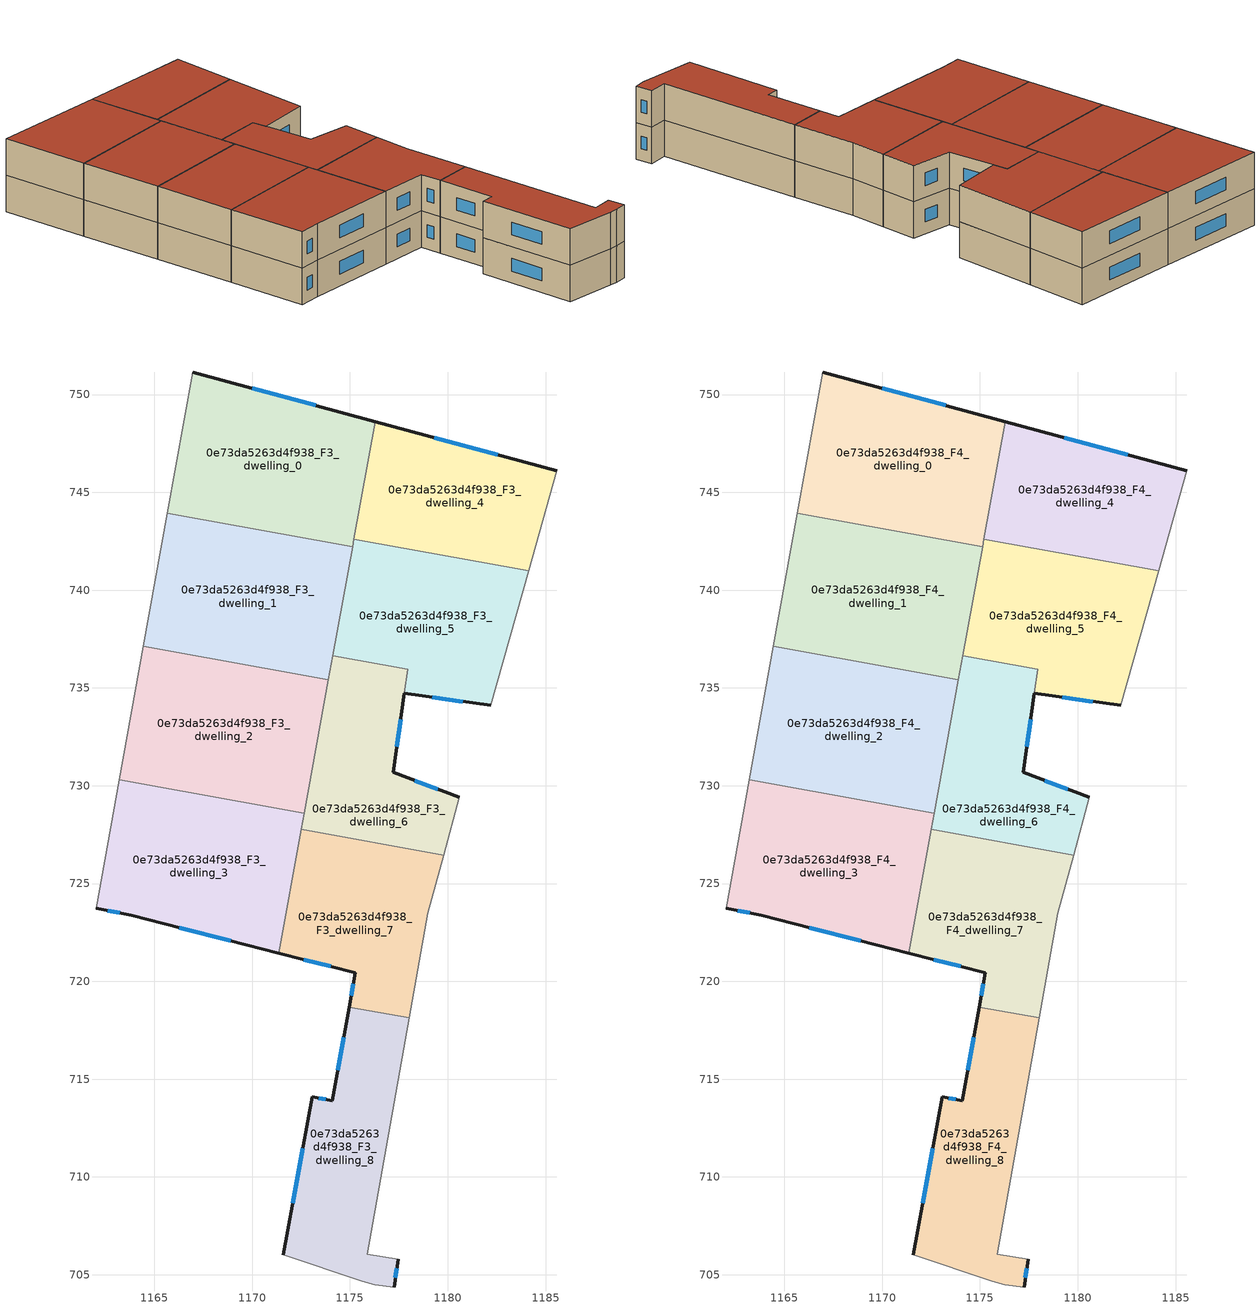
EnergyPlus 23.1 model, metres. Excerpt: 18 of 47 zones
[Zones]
0e73da5263d4f938_F3_dwelling_0
 floor to 0e73da5263d4f938_F2_dwelling_0 (EU_floor_Construction): 1176.29,748.62 1175.13,742.22 1165.67,743.93 1166.97,751.15 z9
 wall outside (EU_wall_Construction): 1176.29,748.62 1166.97,751.15 z9:12
 wall to 0e73da5263d4f938_F3_dwelling_1 (EU_wall_Construction): 1165.67,743.93 1175.13,742.22 z9:12
 wall adiabatic (EU_wall_Construction): 1166.97,751.15 1165.67,743.93 z9:12
 wall to 0e73da5263d4f938_F3_dwelling_4 (EU_wall_Construction): 1175.2,742.61 1176.29,748.62 z9:12
 wall to 0e73da5263d4f938_F3_dwelling_5 (EU_wall_Construction): 1175.13,742.22 1175.2,742.61 z9:12
 window (EU_Window_Construction): 1173.26,749.44 1170,750.33 z9.98:11.02
0e73da5263d4f938_F3_dwelling_1
 floor to 0e73da5263d4f938_F2_dwelling_1 (EU_floor_Construction): 1175.13,742.22 1173.9,735.41 1164.44,737.12 1165.67,743.93 z9
 wall to 0e73da5263d4f938_F3_dwelling_2 (EU_wall_Construction): 1164.44,737.12 1173.9,735.41 z9:12
 wall adiabatic (EU_wall_Construction): 1165.67,743.93 1164.44,737.12 z9:12
 wall to 0e73da5263d4f938_F3_dwelling_5 (EU_wall_Construction): 1174.12,736.64 1175.13,742.22 z9:12
 wall to 0e73da5263d4f938_F3_dwelling_6 (EU_wall_Construction): 1173.9,735.41 1174.12,736.64 z9:12
0e73da5263d4f938_F3_dwelling_2
 floor to 0e73da5263d4f938_F2_dwelling_2 (EU_floor_Construction): 1173.9,735.41 1172.66,728.59 1163.21,730.31 1164.44,737.12 z9
 wall to 0e73da5263d4f938_F3_dwelling_3 (EU_wall_Construction): 1163.21,730.31 1172.66,728.59 z9:12
 wall adiabatic (EU_wall_Construction): 1164.44,737.12 1163.21,730.31 z9:12
 wall to 0e73da5263d4f938_F3_dwelling_6 (EU_wall_Construction): 1172.66,728.59 1173.9,735.41 z9:12
0e73da5263d4f938_F3_dwelling_3
 floor to 0e73da5263d4f938_F2_dwelling_3 (EU_floor_Construction): 1172.66,728.59 1171.36,721.44 1163.82,723.38 1162.02,723.73 1163.21,730.31 z9
 wall outside (EU_wall_Construction): 1162.02,723.73 1163.82,723.38 1171.36,721.44 z9:12
 wall adiabatic (EU_wall_Construction): 1163.21,730.31 1162.02,723.73 z9:12
 wall to 0e73da5263d4f938_F3_dwelling_7 (EU_wall_Construction): 1171.36,721.44 1172.51,727.77 z9:12
 wall to 0e73da5263d4f938_F3_dwelling_6 (EU_wall_Construction): 1172.51,727.77 1172.66,728.59 z9:12
 window (EU_Window_Construction): 1166.27,722.75 1168.91,722.07 / 1162.61,723.62 1163.23,723.5 z9.98:11.02
0e73da5263d4f938_F3_dwelling_4
 floor to 0e73da5263d4f938_F2_dwelling_4 (EU_floor_Construction): 1185.58,746.09 1184.14,740.99 1175.2,742.61 1176.29,748.62 z9
 wall outside (EU_wall_Construction): 1185.58,746.09 1176.29,748.62 z9:12
 wall to 0e73da5263d4f938_F3_dwelling_5 (EU_wall_Construction): 1175.2,742.61 1184.14,740.99 z9:12
 wall adiabatic (EU_wall_Construction): 1184.14,740.99 1185.58,746.09 z9:12
 window (EU_Window_Construction): 1182.56,746.91 1179.31,747.8 z9.98:11.02
0e73da5263d4f938_F3_dwelling_5
 floor to 0e73da5263d4f938_F2_dwelling_5 (EU_floor_Construction): 1184.14,740.99 1182.19,734.1 1177.78,734.72 1177.95,735.95 1174.12,736.64 1175.2,742.61 z9
 wall outside (EU_wall_Construction): 1177.78,734.72 1182.19,734.1 z9:12
 wall adiabatic (EU_wall_Construction): 1182.19,734.1 1184.14,740.99 z9:12
 wall to 0e73da5263d4f938_F3_dwelling_6 (EU_wall_Construction): 1177.95,735.95 1177.78,734.72 / 1174.12,736.64 1177.94,735.95 z9:12
 window (EU_Window_Construction): 1179.21,734.52 1180.76,734.3 z9.98:11.02
0e73da5263d4f938_F3_dwelling_6
 floor to 0e73da5263d4f938_F2_dwelling_6 (EU_floor_Construction): 1177.94,735.95 1177.78,734.72 1177.22,730.68 1180.6,729.4 1179.79,726.45 1172.51,727.77 1174.12,736.64 z9
 wall outside (EU_wall_Construction): 1180.6,729.4 1177.22,730.68 1177.78,734.72 z9:12
 wall adiabatic (EU_wall_Construction): 1179.79,726.45 1180.6,729.4 z9:12
 wall to 0e73da5263d4f938_F3_dwelling_7 (EU_wall_Construction): 1172.51,727.77 1179.79,726.45 z9:12
 window (EU_Window_Construction): 1177.4,731.99 1177.6,733.4 / 1179.5,729.82 1178.32,730.27 z9.98:11.02
0e73da5263d4f938_F3_dwelling_7
 floor to 0e73da5263d4f938_F2_dwelling_7 (EU_floor_Construction): 1179.79,726.45 1178.97,723.47 1178.02,718.13 1174.96,718.69 1175.28,720.43 1171.36,721.44 1172.51,727.77 z9
 wall outside (EU_wall_Construction): 1171.36,721.44 1175.28,720.43 1174.96,718.69 z9:12
 wall adiabatic (EU_wall_Construction): 1178.02,718.13 1178.97,723.47 1179.79,726.45 z9:12
 wall to 0e73da5263d4f938_F3_dwelling_8 (EU_wall_Construction): 1174.96,718.69 1178.02,718.13 z9:12
 window (EU_Window_Construction): 1175.18,719.86 1175.07,719.25 / 1172.64,721.11 1174.01,720.76 z9.98:11.02
0e73da5263d4f938_F3_dwelling_8
 floor to 0e73da5263d4f938_F2_dwelling_8 (EU_floor_Construction): 1178.02,718.13 1175.88,706.04 1177.46,705.79 1177.26,704.37 1176.28,704.48 1175.64,704.66 1171.58,706.02 1173.08,714.09 1174.1,713.9 1174.96,718.69 z9
 wall outside (EU_wall_Construction): 1174.96,718.69 1174.1,713.9 1173.08,714.09 1171.58,706.02 / 1177.26,704.37 1177.46,705.79 z9:12
 wall adiabatic (EU_wall_Construction): 1171.58,706.02 1175.64,704.66 1176.28,704.48 1177.26,704.37 / 1177.46,705.79 1175.88,706.04 1178.02,718.13 z9:12
 window (EU_Window_Construction): 1172.59,711.47 1172.07,708.65 / 1173.77,713.96 1173.41,714.03 / 1174.68,717.13 1174.38,715.46 / 1177.32,704.83 1177.39,705.33 z9.98:11.02
0e73da5263d4f938_F4_dwelling_0
 floor to 0e73da5263d4f938_F3_dwelling_0 (EU_floor_Construction): 1176.29,748.62 1175.13,742.22 1165.67,743.93 1166.97,751.15 z12
 wall outside (EU_wall_Construction): 1176.29,748.62 1166.97,751.15 z12:15
 wall to 0e73da5263d4f938_F4_dwelling_1 (EU_wall_Construction): 1165.67,743.93 1175.13,742.22 z12:15
 wall adiabatic (EU_wall_Construction): 1166.97,751.15 1165.67,743.93 z12:15
 wall to 0e73da5263d4f938_F4_dwelling_4 (EU_wall_Construction): 1175.2,742.61 1176.29,748.62 z12:15
 wall to 0e73da5263d4f938_F4_dwelling_5 (EU_wall_Construction): 1175.13,742.22 1175.2,742.61 z12:15
 window (EU_Window_Construction): 1173.26,749.44 1170,750.33 z12.98:14.02
 roof outside (EU_roof_Construction): 1175.13,742.22 1176.29,748.62 1166.97,751.15 1165.67,743.93 z15
0e73da5263d4f938_F4_dwelling_1
 floor to 0e73da5263d4f938_F3_dwelling_1 (EU_floor_Construction): 1175.13,742.22 1173.9,735.41 1164.44,737.12 1165.67,743.93 z12
 wall to 0e73da5263d4f938_F4_dwelling_2 (EU_wall_Construction): 1164.44,737.12 1173.9,735.41 z12:15
 wall adiabatic (EU_wall_Construction): 1165.67,743.93 1164.44,737.12 z12:15
 wall to 0e73da5263d4f938_F4_dwelling_5 (EU_wall_Construction): 1174.12,736.64 1175.13,742.22 z12:15
 wall to 0e73da5263d4f938_F4_dwelling_6 (EU_wall_Construction): 1173.9,735.41 1174.12,736.64 z12:15
 roof outside (EU_roof_Construction): 1173.9,735.41 1175.13,742.22 1165.67,743.93 1164.44,737.12 z15
0e73da5263d4f938_F4_dwelling_2
 floor to 0e73da5263d4f938_F3_dwelling_2 (EU_floor_Construction): 1173.9,735.41 1172.66,728.59 1163.21,730.31 1164.44,737.12 z12
 wall to 0e73da5263d4f938_F4_dwelling_3 (EU_wall_Construction): 1163.21,730.31 1172.66,728.59 z12:15
 wall adiabatic (EU_wall_Construction): 1164.44,737.12 1163.21,730.31 z12:15
 wall to 0e73da5263d4f938_F4_dwelling_6 (EU_wall_Construction): 1172.66,728.59 1173.9,735.41 z12:15
 roof outside (EU_roof_Construction): 1172.66,728.59 1173.9,735.41 1164.44,737.12 1163.21,730.31 z15
0e73da5263d4f938_F4_dwelling_3
 floor to 0e73da5263d4f938_F3_dwelling_3 (EU_floor_Construction): 1172.66,728.59 1171.36,721.44 1163.82,723.38 1162.02,723.73 1163.21,730.31 z12
 wall outside (EU_wall_Construction): 1162.02,723.73 1163.82,723.38 1171.36,721.44 z12:15
 wall adiabatic (EU_wall_Construction): 1163.21,730.31 1162.02,723.73 z12:15
 wall to 0e73da5263d4f938_F4_dwelling_7 (EU_wall_Construction): 1171.36,721.44 1172.51,727.77 z12:15
 wall to 0e73da5263d4f938_F4_dwelling_6 (EU_wall_Construction): 1172.51,727.77 1172.66,728.59 z12:15
 window (EU_Window_Construction): 1166.27,722.75 1168.91,722.07 / 1162.61,723.62 1163.23,723.5 z12.98:14.02
 roof outside (EU_roof_Construction): 1171.36,721.44 1172.66,728.59 1163.21,730.31 1162.02,723.73 1163.82,723.38 z15
0e73da5263d4f938_F4_dwelling_4
 floor to 0e73da5263d4f938_F3_dwelling_4 (EU_floor_Construction): 1185.58,746.09 1184.14,740.99 1175.2,742.61 1176.29,748.62 z12
 wall outside (EU_wall_Construction): 1185.58,746.09 1176.29,748.62 z12:15
 wall to 0e73da5263d4f938_F4_dwelling_5 (EU_wall_Construction): 1175.2,742.61 1184.14,740.99 z12:15
 wall adiabatic (EU_wall_Construction): 1184.14,740.99 1185.58,746.09 z12:15
 window (EU_Window_Construction): 1182.56,746.91 1179.31,747.8 z12.98:14.02
 roof outside (EU_roof_Construction): 1184.14,740.99 1185.58,746.09 1176.29,748.62 1175.2,742.61 z15
0e73da5263d4f938_F4_dwelling_5
 floor to 0e73da5263d4f938_F3_dwelling_5 (EU_floor_Construction): 1184.14,740.99 1182.19,734.1 1177.78,734.72 1177.95,735.95 1174.12,736.64 1175.2,742.61 z12
 wall outside (EU_wall_Construction): 1177.78,734.72 1182.19,734.1 z12:15
 wall adiabatic (EU_wall_Construction): 1182.19,734.1 1184.14,740.99 z12:15
 wall to 0e73da5263d4f938_F4_dwelling_6 (EU_wall_Construction): 1177.95,735.95 1177.78,734.72 / 1174.12,736.64 1177.94,735.95 z12:15
 window (EU_Window_Construction): 1179.21,734.52 1180.76,734.3 z12.98:14.02
 roof outside (EU_roof_Construction): 1182.19,734.1 1184.14,740.99 1175.2,742.61 1174.12,736.64 1177.95,735.95 1177.78,734.72 z15
0e73da5263d4f938_F4_dwelling_6
 floor to 0e73da5263d4f938_F3_dwelling_6 (EU_floor_Construction): 1177.94,735.95 1177.78,734.72 1177.22,730.68 1180.6,729.4 1179.79,726.45 1172.51,727.77 1174.12,736.64 z12
 wall outside (EU_wall_Construction): 1180.6,729.4 1177.22,730.68 1177.78,734.72 z12:15
 wall adiabatic (EU_wall_Construction): 1179.79,726.45 1180.6,729.4 z12:15
 wall to 0e73da5263d4f938_F4_dwelling_7 (EU_wall_Construction): 1172.51,727.77 1179.79,726.45 z12:15
 window (EU_Window_Construction): 1177.4,731.99 1177.6,733.4 / 1179.5,729.82 1178.32,730.27 z12.98:14.02
 roof outside (EU_roof_Construction): 1179.79,726.45 1180.6,729.4 1177.22,730.68 1177.78,734.72 1177.94,735.95 1174.12,736.64 1172.51,727.77 z15
0e73da5263d4f938_F4_dwelling_7
 floor to 0e73da5263d4f938_F3_dwelling_7 (EU_floor_Construction): 1179.79,726.45 1178.97,723.47 1178.02,718.13 1174.96,718.69 1175.28,720.43 1171.36,721.44 1172.51,727.77 z12
 wall outside (EU_wall_Construction): 1171.36,721.44 1175.28,720.43 1174.96,718.69 z12:15
 wall adiabatic (EU_wall_Construction): 1178.02,718.13 1178.97,723.47 1179.79,726.45 z12:15
 wall to 0e73da5263d4f938_F4_dwelling_8 (EU_wall_Construction): 1174.96,718.69 1178.02,718.13 z12:15
 window (EU_Window_Construction): 1175.18,719.86 1175.07,719.25 / 1172.64,721.11 1174.01,720.76 z12.98:14.02
 roof outside (EU_roof_Construction): 1178.02,718.13 1178.97,723.47 1179.79,726.45 1172.51,727.77 1171.36,721.44 1175.28,720.43 1174.96,718.69 z15
0e73da5263d4f938_F4_dwelling_8
 floor to 0e73da5263d4f938_F3_dwelling_8 (EU_floor_Construction): 1178.02,718.13 1175.88,706.04 1177.46,705.79 1177.26,704.37 1176.28,704.48 1175.64,704.66 1171.58,706.02 1173.08,714.09 1174.1,713.9 1174.96,718.69 z12
 wall outside (EU_wall_Construction): 1174.96,718.69 1174.1,713.9 1173.08,714.09 1171.58,706.02 / 1177.26,704.37 1177.46,705.79 z12:15
 wall adiabatic (EU_wall_Construction): 1171.58,706.02 1175.64,704.66 1176.28,704.48 1177.26,704.37 / 1177.46,705.79 1175.88,706.04 1178.02,718.13 z12:15
 window (EU_Window_Construction): 1172.59,711.47 1172.07,708.65 / 1173.77,713.96 1173.41,714.03 / 1174.68,717.13 1174.38,715.46 / 1177.32,704.83 1177.39,705.33 z12.98:14.02
 roof outside (EU_roof_Construction): 1177.26,704.37 1177.46,705.79 1175.88,706.04 1178.02,718.13 1174.96,718.69 1174.1,713.9 1173.08,714.09 1171.58,706.02 1175.64,704.66 1176.28,704.48 z15
[Building]
EU S2 Campaign: North Axis=0; Terrain=City; Solar Distribution=FullExterior
[Site:Location]
Bologna: Latitude=44.5; Longitude=11.25; Time Zone=1; Elevation=37
[SizingPeriod:WeatherFileDays]
AnnualSizingPeriod: Begin Month=1; Begin Day of Month=1; End Month=12; End Day of Month=31; Day of Week for Start Day=Monday; Use Weather File Daylight Saving Period=No; Use Weather File Rain and Snow Indicators=No
[MATERIAL]
EU_InternalMass_Material: Roughness=MediumRough; Thickness=0.1; Conductivity=1; Density=1800; Specific Heat=900; Thermal Absorptance=0.9; Solar Absorptance=0.7; Visible Absorptance=0.7
[MATERIAL:NOMASS] Roughness=MediumRough; Thermal Absorptance=0.9; Solar Absorptance=0.7; Visible Absorptance=0.7
Name | Thermal Resistance
EU_wall_NoMass | 0.905828
EU_roof_NoMass | 0.37593
EU_floor_NoMass | 0.67114
[WINDOWMATERIAL:SIMPLEGLAZINGSYSTEM]
EU_Window_SimpleGlazing: UFactor=4.52486; Solar Heat Gain Coefficient=0.85; Visible Transmittance=0.85
[CONSTRUCTION]
EU_wall_Construction: EU_wall_NoMass
EU_roof_Construction: EU_roof_NoMass
EU_floor_Construction: EU_floor_NoMass
EU_Window_Construction: EU_Window_SimpleGlazing
EU_InternalMass_Construction: EU_InternalMass_Material
[ZONE] Type=1; Multiplier=1; Ceiling Height=autocalculate; Floor Area=autocalculate; Part of Total Floor Area=Yes
Name | Volume
0e73da5263d4f938_F3_dwelling_0; 0e73da5263d4f938_F4_dwelling_0; 0e73da5263d4f938_F3_dwelling_1; 0e73da5263d4f938_F4_dwelling_1; 0e73da5263d4f938_F3_dwelling_2; 0e73da5263d4f938_F4_dwelling_2 | 199.729
0e73da5263d4f938_F3_dwelling_3; 0e73da5263d4f938_F4_dwelling_3 | 199.725
0e73da5263d4f938_F3_dwelling_4; 0e73da5263d4f938_F4_dwelling_4 | 159.792
0e73da5263d4f938_F3_dwelling_5; 0e73da5263d4f938_F4_dwelling_5 | 175.348
0e73da5263d4f938_F3_dwelling_6; 0e73da5263d4f938_F4_dwelling_6 | 144.204
0e73da5263d4f938_F3_dwelling_7; 0e73da5263d4f938_F4_dwelling_7 | 159.788
0e73da5263d4f938_F3_dwelling_8; 0e73da5263d4f938_F4_dwelling_8 | 159.798
[INTERNALMASS] Construction=EU_InternalMass_Construction
Name | Zone or ZoneList | Surface Area
0e73da5263d4f938_F3_dwelling_0_EU_InternalMass | 0e73da5263d4f938_F3_dwelling_0 | 66.5759
0e73da5263d4f938_F3_dwelling_1_EU_InternalMass | 0e73da5263d4f938_F3_dwelling_1 | 66.5762
0e73da5263d4f938_F3_dwelling_2_EU_InternalMass | 0e73da5263d4f938_F3_dwelling_2 | 66.5762
0e73da5263d4f938_F3_dwelling_3_EU_InternalMass | 0e73da5263d4f938_F3_dwelling_3 | 66.5749
0e73da5263d4f938_F3_dwelling_4_EU_InternalMass | 0e73da5263d4f938_F3_dwelling_4 | 53.2638
0e73da5263d4f938_F3_dwelling_5_EU_InternalMass | 0e73da5263d4f938_F3_dwelling_5 | 58.4477
0e73da5263d4f938_F3_dwelling_6_EU_InternalMass | 0e73da5263d4f938_F3_dwelling_6 | 48.0708
0e73da5263d4f938_F3_dwelling_7_EU_InternalMass | 0e73da5263d4f938_F3_dwelling_7 | 53.2624
0e73da5263d4f938_F3_dwelling_8_EU_InternalMass | 0e73da5263d4f938_F3_dwelling_8 | 53.2656
0e73da5263d4f938_F4_dwelling_0_EU_InternalMass | 0e73da5263d4f938_F4_dwelling_0 | 66.5759
0e73da5263d4f938_F4_dwelling_1_EU_InternalMass | 0e73da5263d4f938_F4_dwelling_1 | 66.5762
0e73da5263d4f938_F4_dwelling_2_EU_InternalMass | 0e73da5263d4f938_F4_dwelling_2 | 66.5762
0e73da5263d4f938_F4_dwelling_3_EU_InternalMass | 0e73da5263d4f938_F4_dwelling_3 | 66.5749
0e73da5263d4f938_F4_dwelling_4_EU_InternalMass | 0e73da5263d4f938_F4_dwelling_4 | 53.2638
0e73da5263d4f938_F4_dwelling_5_EU_InternalMass | 0e73da5263d4f938_F4_dwelling_5 | 58.4477
0e73da5263d4f938_F4_dwelling_6_EU_InternalMass | 0e73da5263d4f938_F4_dwelling_6 | 48.0708
0e73da5263d4f938_F4_dwelling_7_EU_InternalMass | 0e73da5263d4f938_F4_dwelling_7 | 53.2624
0e73da5263d4f938_F4_dwelling_8_EU_InternalMass | 0e73da5263d4f938_F4_dwelling_8 | 53.2656
[OTHEREQUIPMENT] Fuel Type=Electricity; Design Level Calculation Method=Watts/Area; Power per Zone Floor Area=1; Fraction Latent=0; Fraction Radiant=0; Fraction Lost=0; Carbon Dioxide Generation Rate=0; EndUse Subcategory=EU_Step8_InternalGains
Name | Zone or ZoneList or Space or SpaceList | Schedule
EU_Step8_InternalGain_0e73da5263d4f938_F3_dwelling_0_f000 | 0e73da5263d4f938_F3_dwelling_0 | EU_Step8_GainSchedule_0e73da5263d4f938_F3_dwelling_0_f000
EU_Step8_InternalGain_0e73da5263d4f938_F3_dwelling_1_f000 | 0e73da5263d4f938_F3_dwelling_1 | EU_Step8_GainSchedule_0e73da5263d4f938_F3_dwelling_1_f000
EU_Step8_InternalGain_0e73da5263d4f938_F3_dwelling_2_f000 | 0e73da5263d4f938_F3_dwelling_2 | EU_Step8_GainSchedule_0e73da5263d4f938_F3_dwelling_2_f000
EU_Step8_InternalGain_0e73da5263d4f938_F3_dwelling_3_f000 | 0e73da5263d4f938_F3_dwelling_3 | EU_Step8_GainSchedule_0e73da5263d4f938_F3_dwelling_3_f000
EU_Step8_InternalGain_0e73da5263d4f938_F3_dwelling_4_f000 | 0e73da5263d4f938_F3_dwelling_4 | EU_Step8_GainSchedule_0e73da5263d4f938_F3_dwelling_4_f000
EU_Step8_InternalGain_0e73da5263d4f938_F3_dwelling_5_f000 | 0e73da5263d4f938_F3_dwelling_5 | EU_Step8_GainSchedule_0e73da5263d4f938_F3_dwelling_5_f000
EU_Step8_InternalGain_0e73da5263d4f938_F3_dwelling_6_f000 | 0e73da5263d4f938_F3_dwelling_6 | EU_Step8_GainSchedule_0e73da5263d4f938_F3_dwelling_6_f000
EU_Step8_InternalGain_0e73da5263d4f938_F3_dwelling_7_f000 | 0e73da5263d4f938_F3_dwelling_7 | EU_Step8_GainSchedule_0e73da5263d4f938_F3_dwelling_7_f000
EU_Step8_InternalGain_0e73da5263d4f938_F3_dwelling_8_f000 | 0e73da5263d4f938_F3_dwelling_8 | EU_Step8_GainSchedule_0e73da5263d4f938_F3_dwelling_8_f000
EU_Step8_InternalGain_0e73da5263d4f938_F4_dwelling_0_f000 | 0e73da5263d4f938_F4_dwelling_0 | EU_Step8_GainSchedule_0e73da5263d4f938_F4_dwelling_0_f000
EU_Step8_InternalGain_0e73da5263d4f938_F4_dwelling_1_f000 | 0e73da5263d4f938_F4_dwelling_1 | EU_Step8_GainSchedule_0e73da5263d4f938_F4_dwelling_1_f000
EU_Step8_InternalGain_0e73da5263d4f938_F4_dwelling_2_f000 | 0e73da5263d4f938_F4_dwelling_2 | EU_Step8_GainSchedule_0e73da5263d4f938_F4_dwelling_2_f000
EU_Step8_InternalGain_0e73da5263d4f938_F4_dwelling_3_f000 | 0e73da5263d4f938_F4_dwelling_3 | EU_Step8_GainSchedule_0e73da5263d4f938_F4_dwelling_3_f000
EU_Step8_InternalGain_0e73da5263d4f938_F4_dwelling_4_f000 | 0e73da5263d4f938_F4_dwelling_4 | EU_Step8_GainSchedule_0e73da5263d4f938_F4_dwelling_4_f000
EU_Step8_InternalGain_0e73da5263d4f938_F4_dwelling_5_f000 | 0e73da5263d4f938_F4_dwelling_5 | EU_Step8_GainSchedule_0e73da5263d4f938_F4_dwelling_5_f000
EU_Step8_InternalGain_0e73da5263d4f938_F4_dwelling_6_f000 | 0e73da5263d4f938_F4_dwelling_6 | EU_Step8_GainSchedule_0e73da5263d4f938_F4_dwelling_6_f000
EU_Step8_InternalGain_0e73da5263d4f938_F4_dwelling_7_f000 | 0e73da5263d4f938_F4_dwelling_7 | EU_Step8_GainSchedule_0e73da5263d4f938_F4_dwelling_7_f000
EU_Step8_InternalGain_0e73da5263d4f938_F4_dwelling_8_f000 | 0e73da5263d4f938_F4_dwelling_8 | EU_Step8_GainSchedule_0e73da5263d4f938_F4_dwelling_8_f000
[ZONEVENTILATION:DESIGNFLOWRATE] Schedule=EU_AlwaysOn; Design Flow Rate Calculation Method=AirChanges/Hour; Air Changes per Hour=0.73129; Ventilation Type=Natural; Fan Pressure Rise=0; Fan Total Efficiency=1; Constant Term Coefficient=1; Temperature Term Coefficient=0; Velocity Term Coefficient=0; Velocity Squared Term Coefficient=0; Minimum Indoor Temperature=-100; Maximum Indoor Temperature=100; Delta Temperature=-100; Minimum Outdoor Temperature=-100; Maximum Outdoor Temperature=100; Maximum Wind Speed=40
Name | Zone or ZoneList or Space or SpaceList
EU_ConstantAir_0e73da5263d4f938_F3_dwelling_0 | 0e73da5263d4f938_F3_dwelling_0
EU_ConstantAir_0e73da5263d4f938_F3_dwelling_1 | 0e73da5263d4f938_F3_dwelling_1
EU_ConstantAir_0e73da5263d4f938_F3_dwelling_2 | 0e73da5263d4f938_F3_dwelling_2
EU_ConstantAir_0e73da5263d4f938_F3_dwelling_3 | 0e73da5263d4f938_F3_dwelling_3
EU_ConstantAir_0e73da5263d4f938_F3_dwelling_4 | 0e73da5263d4f938_F3_dwelling_4
EU_ConstantAir_0e73da5263d4f938_F3_dwelling_5 | 0e73da5263d4f938_F3_dwelling_5
EU_ConstantAir_0e73da5263d4f938_F3_dwelling_6 | 0e73da5263d4f938_F3_dwelling_6
EU_ConstantAir_0e73da5263d4f938_F3_dwelling_7 | 0e73da5263d4f938_F3_dwelling_7
EU_ConstantAir_0e73da5263d4f938_F3_dwelling_8 | 0e73da5263d4f938_F3_dwelling_8
EU_ConstantAir_0e73da5263d4f938_F4_dwelling_0 | 0e73da5263d4f938_F4_dwelling_0
EU_ConstantAir_0e73da5263d4f938_F4_dwelling_1 | 0e73da5263d4f938_F4_dwelling_1
EU_ConstantAir_0e73da5263d4f938_F4_dwelling_2 | 0e73da5263d4f938_F4_dwelling_2
EU_ConstantAir_0e73da5263d4f938_F4_dwelling_3 | 0e73da5263d4f938_F4_dwelling_3
EU_ConstantAir_0e73da5263d4f938_F4_dwelling_4 | 0e73da5263d4f938_F4_dwelling_4
EU_ConstantAir_0e73da5263d4f938_F4_dwelling_5 | 0e73da5263d4f938_F4_dwelling_5
EU_ConstantAir_0e73da5263d4f938_F4_dwelling_6 | 0e73da5263d4f938_F4_dwelling_6
EU_ConstantAir_0e73da5263d4f938_F4_dwelling_7 | 0e73da5263d4f938_F4_dwelling_7
EU_ConstantAir_0e73da5263d4f938_F4_dwelling_8 | 0e73da5263d4f938_F4_dwelling_8
[HVACTEMPLATE:THERMOSTAT] Constant Heating Setpoint=20; Constant Cooling Setpoint=50
EU_HeatOnly_0e73da5263d4f938_F1_dwelling_0; EU_HeatOnly_0e73da5263d4f938_F1_dwelling_1; EU_HeatOnly_0e73da5263d4f938_F1_dwelling_2; EU_HeatOnly_0e73da5263d4f938_F1_dwelling_3; EU_HeatOnly_0e73da5263d4f938_F1_dwelling_4; EU_HeatOnly_0e73da5263d4f938_F1_dwelling_5; EU_HeatOnly_0e73da5263d4f938_F1_dwelling_6; EU_HeatOnly_0e73da5263d4f938_F1_dwelling_7; EU_HeatOnly_0e73da5263d4f938_F1_dwelling_8; EU_HeatOnly_0e73da5263d4f938_F1_dwelling_9; EU_HeatOnly_0e73da5263d4f938_F2_dwelling_0; EU_HeatOnly_0e73da5263d4f938_F2_dwelling_1; EU_HeatOnly_0e73da5263d4f938_F2_dwelling_2; EU_HeatOnly_0e73da5263d4f938_F2_dwelling_3; EU_HeatOnly_0e73da5263d4f938_F2_dwelling_4; EU_HeatOnly_0e73da5263d4f938_F2_dwelling_5; EU_HeatOnly_0e73da5263d4f938_F2_dwelling_6; EU_HeatOnly_0e73da5263d4f938_F2_dwelling_7; EU_HeatOnly_0e73da5263d4f938_F2_dwelling_8; EU_HeatOnly_0e73da5263d4f938_F3_dwelling_0; EU_HeatOnly_0e73da5263d4f938_F3_dwelling_1; EU_HeatOnly_0e73da5263d4f938_F3_dwelling_2; EU_HeatOnly_0e73da5263d4f938_F3_dwelling_3; EU_HeatOnly_0e73da5263d4f938_F3_dwelling_4; EU_HeatOnly_0e73da5263d4f938_F3_dwelling_5; EU_HeatOnly_0e73da5263d4f938_F3_dwelling_6; EU_HeatOnly_0e73da5263d4f938_F3_dwelling_7; EU_HeatOnly_0e73da5263d4f938_F3_dwelling_8; EU_HeatOnly_0e73da5263d4f938_F4_dwelling_0; EU_HeatOnly_0e73da5263d4f938_F4_dwelling_1; EU_HeatOnly_0e73da5263d4f938_F4_dwelling_2; EU_HeatOnly_0e73da5263d4f938_F4_dwelling_3; EU_HeatOnly_0e73da5263d4f938_F4_dwelling_4; EU_HeatOnly_0e73da5263d4f938_F4_dwelling_5; EU_HeatOnly_0e73da5263d4f938_F4_dwelling_6; EU_HeatOnly_0e73da5263d4f938_F4_dwelling_7; EU_HeatOnly_0e73da5263d4f938_F4_dwelling_8
[HVACTEMPLATE:ZONE:IDEALLOADSAIRSYSTEM] System Availability Schedule=EU_AlwaysOn; Maximum Heating Supply Air Temperature=50; Minimum Cooling Supply Air Temperature=13; Maximum Heating Supply Air Humidity Ratio=0.0156; Minimum Cooling Supply Air Humidity Ratio=0.0077; Heating Limit=NoLimit; Cooling Limit=NoLimit; Heating Availability Schedule=EU_AlwaysOn; Cooling Availability Schedule=EU_CoolingOff; Dehumidification Control Type=ConstantSensibleHeatRatio; Cooling Sensible Heat Ratio=0.7; Dehumidification Setpoint=60; Humidification Control Type=None; Humidification Setpoint=30; Outdoor Air Method=None; Outdoor Air Flow Rate per Person=0.00944; Outdoor Air Flow Rate per Zone Floor Area=0; Outdoor Air Flow Rate per Zone=0; Demand Controlled Ventilation Type=None; Outdoor Air Economizer Type=NoEconomizer; Heat Recovery Type=None; Sensible Heat Recovery Effectiveness=0.7; Latent Heat Recovery Effectiveness=0.65
Name | Template Thermostat
0e73da5263d4f938_F3_dwelling_0 | EU_HeatOnly_0e73da5263d4f938_F3_dwelling_0
0e73da5263d4f938_F3_dwelling_1 | EU_HeatOnly_0e73da5263d4f938_F3_dwelling_1
0e73da5263d4f938_F3_dwelling_2 | EU_HeatOnly_0e73da5263d4f938_F3_dwelling_2
0e73da5263d4f938_F3_dwelling_3 | EU_HeatOnly_0e73da5263d4f938_F3_dwelling_3
0e73da5263d4f938_F3_dwelling_4 | EU_HeatOnly_0e73da5263d4f938_F3_dwelling_4
0e73da5263d4f938_F3_dwelling_5 | EU_HeatOnly_0e73da5263d4f938_F3_dwelling_5
0e73da5263d4f938_F3_dwelling_6 | EU_HeatOnly_0e73da5263d4f938_F3_dwelling_6
0e73da5263d4f938_F3_dwelling_7 | EU_HeatOnly_0e73da5263d4f938_F3_dwelling_7
0e73da5263d4f938_F3_dwelling_8 | EU_HeatOnly_0e73da5263d4f938_F3_dwelling_8
0e73da5263d4f938_F4_dwelling_0 | EU_HeatOnly_0e73da5263d4f938_F4_dwelling_0
0e73da5263d4f938_F4_dwelling_1 | EU_HeatOnly_0e73da5263d4f938_F4_dwelling_1
0e73da5263d4f938_F4_dwelling_2 | EU_HeatOnly_0e73da5263d4f938_F4_dwelling_2
0e73da5263d4f938_F4_dwelling_3 | EU_HeatOnly_0e73da5263d4f938_F4_dwelling_3
0e73da5263d4f938_F4_dwelling_4 | EU_HeatOnly_0e73da5263d4f938_F4_dwelling_4
0e73da5263d4f938_F4_dwelling_5 | EU_HeatOnly_0e73da5263d4f938_F4_dwelling_5
0e73da5263d4f938_F4_dwelling_6 | EU_HeatOnly_0e73da5263d4f938_F4_dwelling_6
0e73da5263d4f938_F4_dwelling_7 | EU_HeatOnly_0e73da5263d4f938_F4_dwelling_7
0e73da5263d4f938_F4_dwelling_8 | EU_HeatOnly_0e73da5263d4f938_F4_dwelling_8
[SIZING:ZONE] Zone Cooling Design Supply Air Temperature Input Method=SupplyAirTemperature; Zone Cooling Design Supply Air Temperature=13; Zone Heating Design Supply Air Temperature Input Method=SupplyAirTemperature; Zone Heating Design Supply Air Temperature=50; Zone Cooling Design Supply Air Humidity Ratio=0.008; Zone Heating Design Supply Air Humidity Ratio=0.008; Cooling Design Air Flow Method=DesignDay; Cooling Design Air Flow Rate=0; Cooling Minimum Air Flow per Zone Floor Area=0.000762; Cooling Minimum Air Flow=0; Cooling Minimum Air Flow Fraction=0.2; Heating Design Air Flow Method=DesignDay; Heating Design Air Flow Rate=0; Heating Maximum Air Flow per Zone Floor Area=0.002032; Heating Maximum Air Flow=0.141576; Heating Maximum Air Flow Fraction=0.3; Account for Dedicated Outdoor Air System=No; Dedicated Outdoor Air System Control Strategy=NeutralSupplyAir; Dedicated Outdoor Air Low Setpoint Temperature for Design=autosize; Dedicated Outdoor Air High Setpoint Temperature for Design=autosize; Zone Load Sizing Method=Sensible Load Only No Latent Load; Zone Latent Cooling Design Supply Air Humidity Ratio Input Method=HumidityRatioDifference; Zone Cooling Design Supply Air Humidity Ratio Difference=0.005; Zone Latent Heating Design Supply Air Humidity Ratio Input Method=HumidityRatioDifference; Zone Humidification Design Supply Air Humidity Ratio Difference=0.005
0e73da5263d4f938_F3_dwelling_0; 0e73da5263d4f938_F3_dwelling_1; 0e73da5263d4f938_F3_dwelling_2; 0e73da5263d4f938_F3_dwelling_3; 0e73da5263d4f938_F3_dwelling_4; 0e73da5263d4f938_F3_dwelling_5; 0e73da5263d4f938_F3_dwelling_6; 0e73da5263d4f938_F3_dwelling_7; 0e73da5263d4f938_F3_dwelling_8; 0e73da5263d4f938_F4_dwelling_0; 0e73da5263d4f938_F4_dwelling_1; 0e73da5263d4f938_F4_dwelling_2; 0e73da5263d4f938_F4_dwelling_3; 0e73da5263d4f938_F4_dwelling_4; 0e73da5263d4f938_F4_dwelling_5; 0e73da5263d4f938_F4_dwelling_6; 0e73da5263d4f938_F4_dwelling_7; 0e73da5263d4f938_F4_dwelling_8
[SCHEDULE:CONSTANT]
Name | Hourly Value
EU_AlwaysOn | 1
EU_CoolingOff | 0
[SCHEDULE:FILE] Column Number=1; Rows to Skip at Top=0; Number of Hours of Data=8760; Column Separator=Comma; Interpolate to Timestep=No; Minutes per Item=60; Adjust Schedule for Daylight Savings=Yes
Name | File
EU_Step8_GainSchedule_0e73da5263d4f938_F3_dwelling_0_f000 | ../../schedules/0e73da5263d4f938/0e73da5263d4f938_F3_dwelling_0_f000_gain.csv
EU_Step8_GainSchedule_0e73da5263d4f938_F3_dwelling_1_f000 | ../../schedules/0e73da5263d4f938/0e73da5263d4f938_F3_dwelling_1_f000_gain.csv
EU_Step8_GainSchedule_0e73da5263d4f938_F3_dwelling_2_f000 | ../../schedules/0e73da5263d4f938/0e73da5263d4f938_F3_dwelling_2_f000_gain.csv
EU_Step8_GainSchedule_0e73da5263d4f938_F3_dwelling_3_f000 | ../../schedules/0e73da5263d4f938/0e73da5263d4f938_F3_dwelling_3_f000_gain.csv
EU_Step8_GainSchedule_0e73da5263d4f938_F3_dwelling_4_f000 | ../../schedules/0e73da5263d4f938/0e73da5263d4f938_F3_dwelling_4_f000_gain.csv
EU_Step8_GainSchedule_0e73da5263d4f938_F3_dwelling_5_f000 | ../../schedules/0e73da5263d4f938/0e73da5263d4f938_F3_dwelling_5_f000_gain.csv
EU_Step8_GainSchedule_0e73da5263d4f938_F3_dwelling_6_f000 | ../../schedules/0e73da5263d4f938/0e73da5263d4f938_F3_dwelling_6_f000_gain.csv
EU_Step8_GainSchedule_0e73da5263d4f938_F3_dwelling_7_f000 | ../../schedules/0e73da5263d4f938/0e73da5263d4f938_F3_dwelling_7_f000_gain.csv
EU_Step8_GainSchedule_0e73da5263d4f938_F3_dwelling_8_f000 | ../../schedules/0e73da5263d4f938/0e73da5263d4f938_F3_dwelling_8_f000_gain.csv
EU_Step8_GainSchedule_0e73da5263d4f938_F4_dwelling_0_f000 | ../../schedules/0e73da5263d4f938/0e73da5263d4f938_F4_dwelling_0_f000_gain.csv
EU_Step8_GainSchedule_0e73da5263d4f938_F4_dwelling_1_f000 | ../../schedules/0e73da5263d4f938/0e73da5263d4f938_F4_dwelling_1_f000_gain.csv
EU_Step8_GainSchedule_0e73da5263d4f938_F4_dwelling_2_f000 | ../../schedules/0e73da5263d4f938/0e73da5263d4f938_F4_dwelling_2_f000_gain.csv
EU_Step8_GainSchedule_0e73da5263d4f938_F4_dwelling_3_f000 | ../../schedules/0e73da5263d4f938/0e73da5263d4f938_F4_dwelling_3_f000_gain.csv
EU_Step8_GainSchedule_0e73da5263d4f938_F4_dwelling_4_f000 | ../../schedules/0e73da5263d4f938/0e73da5263d4f938_F4_dwelling_4_f000_gain.csv
EU_Step8_GainSchedule_0e73da5263d4f938_F4_dwelling_5_f000 | ../../schedules/0e73da5263d4f938/0e73da5263d4f938_F4_dwelling_5_f000_gain.csv
EU_Step8_GainSchedule_0e73da5263d4f938_F4_dwelling_6_f000 | ../../schedules/0e73da5263d4f938/0e73da5263d4f938_F4_dwelling_6_f000_gain.csv
EU_Step8_GainSchedule_0e73da5263d4f938_F4_dwelling_7_f000 | ../../schedules/0e73da5263d4f938/0e73da5263d4f938_F4_dwelling_7_f000_gain.csv
EU_Step8_GainSchedule_0e73da5263d4f938_F4_dwelling_8_f000 | ../../schedules/0e73da5263d4f938/0e73da5263d4f938_F4_dwelling_8_f000_gain.csv
